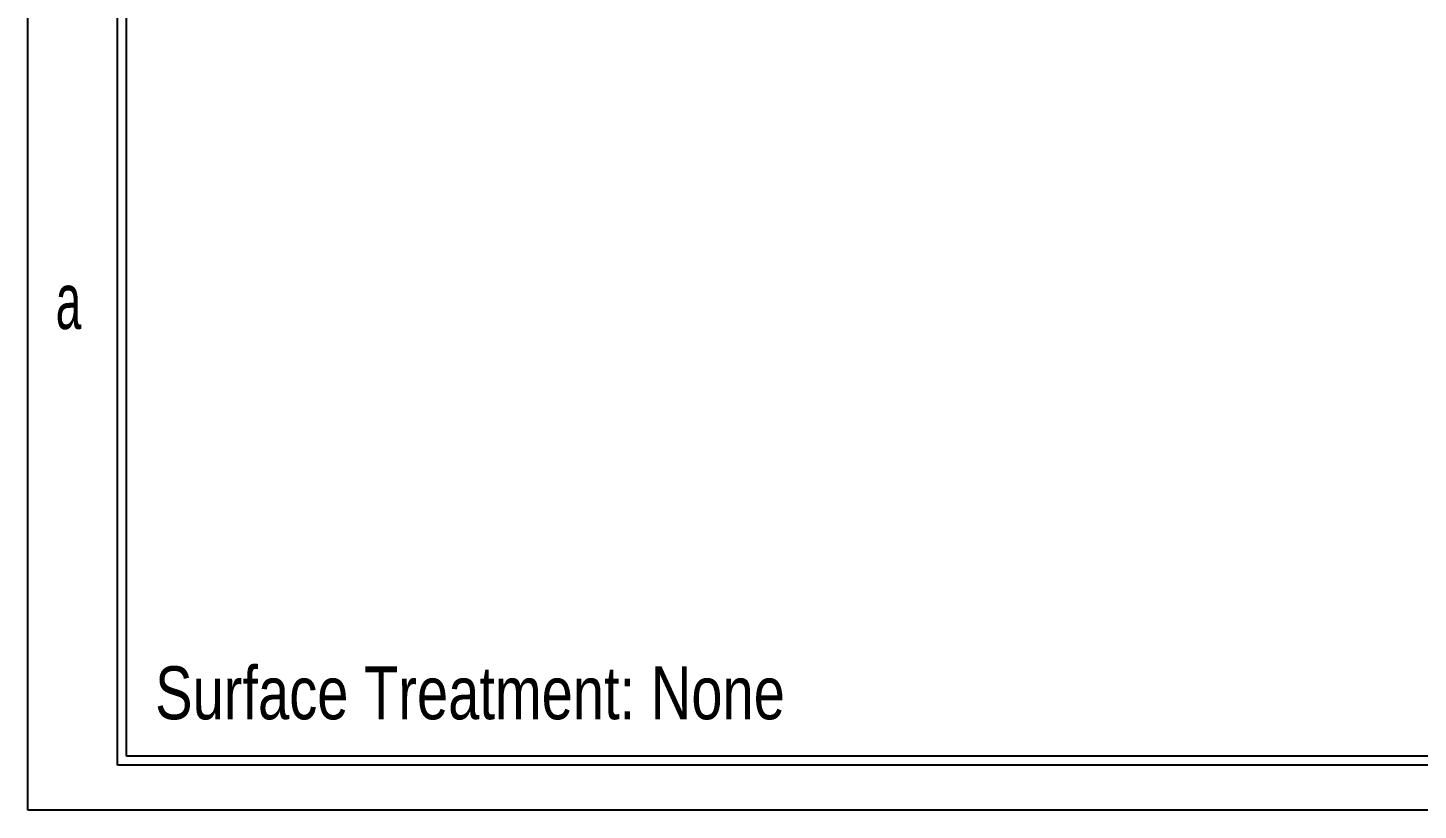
# Model space of a CAD drawing. Extents: x 2 to 295, y 1 to 209.
# Drawn here: x 1.8 to 154.7, y 1.3 to 87.3 of the extents above; entities that cross this region are included whole.
import ezdxf

# ---------------------------------------------------------------- set-up
doc = ezdxf.new("R2010")
doc.units = 0
doc.linetypes.add('SLD-实线', pattern=[0])
doc.layers.add('SLD-0', color=179, linetype='SLD-实线')
doc.styles.add('SLDTEXTSTYLE0', font='arial.ttf', dxfattribs={"width": 0.7584})
doc.styles.add('SLDTEXTSTYLE3', font='GOTHIC.TTF', dxfattribs={"width": 0.61171})

msp = doc.modelspace()

# ---------------------------------------------------------------- linework, layer by layer
at = {"layer": 'SLD-0'}
for p, q in [((1.812, 1.294), (1.812, 208.674)), ((12.675, 7.219), (12.675, 197.811)), ((289.181, 7.219), (12.675, 7.219)), ((295.107, 1.294), (1.812, 1.294))]:
    msp.add_line(p, q, dxfattribs=at)
at = {"layer": 'SLD-0', "color": 6, "linetype": 'SLD-实线'}
for p, q in [((11.687, 6.231), (11.687, 198.799)), ((290.169, 6.231), (11.687, 6.231))]:
    msp.add_line(p, q, dxfattribs=at)

# ---------------------------------------------------------------- texts
at = {"layer": 'SLD-0', "insert": (4.88, 60.351), "char_height": 6.172, "attachment_point": 1, "style": 'SLDTEXTSTYLE3'}
msp.add_mtext('a', dxfattribs=at)
at = {"layer": 'SLD-0', "color": 5, "insert": (15.809, 17.106), "char_height": 5.82083, "attachment_point": 1, "style": 'SLDTEXTSTYLE0'}
msp.add_mtext('Surface Treatment: None', dxfattribs=at)

doc.saveas('drawing.dxf')
